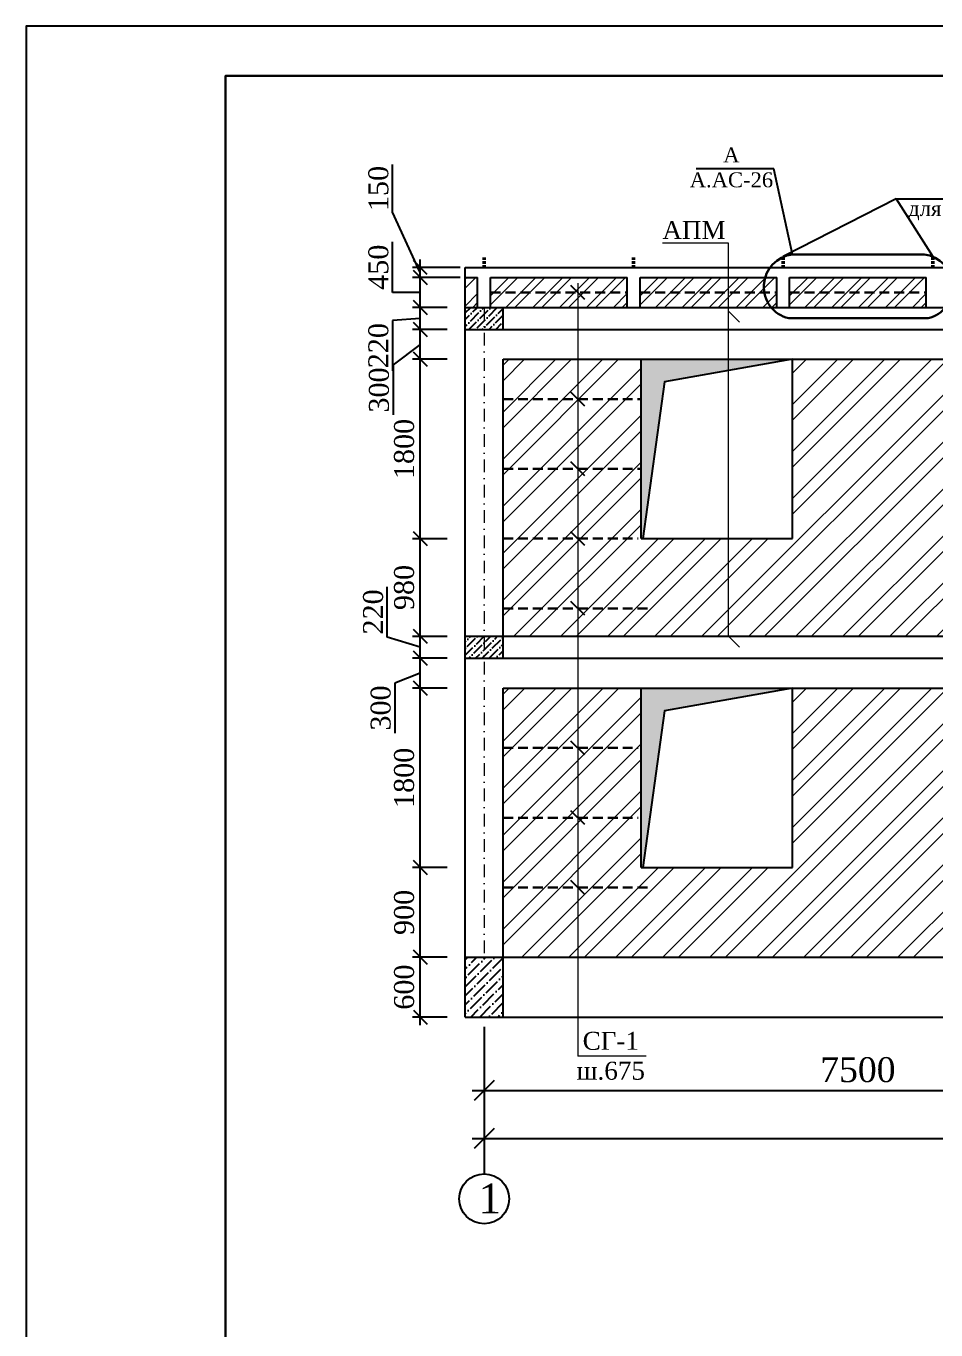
# Model space of a CAD drawing. Header units: millimetres. Extents: x 572274 to 2241483, y -888675 to -304135.
# Drawn here: x 1409290 to 1418418, y -628891 to -615807 of the extents above; entities that cross this region are included whole.
import ezdxf

# ---------------------------------------------------------------- set-up
doc = ezdxf.new("R2010")
doc.units = ezdxf.units.MM
for name, pattern in [('DASHDOT', [25.4, 12.7, -6.35, 0, -6.35]), ('DASHED2', [9.525, 6.35, -3.175]), ('G_BUILDING_LINE', [3, 2, -1])]:
    doc.linetypes.add(name, pattern=pattern)
doc.layers.add('RAZMER-2', color=7, linetype='Continuous', lineweight=25)
doc.layers.add('Основная', color=7, linetype='Continuous', lineweight=50)
doc.styles.get("Standard").update_dxf_attribs({"font": 'isocpeur.ttf'})
doc.styles.add('WMF-Times New Roman0', font='times.ttf')
doc.dimstyles.new('ISO-25$0', dxfattribs={"dimtxt": 300, "dimasz": 200, "dimexe": 100, "dimexo": 300, "dimgap": 50, "dimtad": 1, "dimdec": 0, "dimtxsty": 'Standard', "dimblk": 'OBLIQUE', "dimcen": 250, "dimdle": 150, "dimadec": 0, "dimazin": 0, "dimtfac": 1, "dimtdec": 0, "dimtmove": 0, "dimatfit": 3, "dimldrblk": 'OBLIQUE', "dimfxl": 1.25, "dimarcsym": 0})
pattern_1 = [(45, (443004.93, -906831.547), (25.2569703, 92.6088912), [119.0625, -23.8125, 0, -23.8125])]

# ---------------------------------------------------------------- blocks, each defined once
blk = doc.blocks.new('_Oblique')
at = {"color": 0, "linetype": 'ByBlock', "lineweight": -2}
blk.add_line((-0.5, -0.5), (0.5, 0.5), dxfattribs=at)
blk = doc.blocks.new('*D445')
at = {"color": 0, "lineweight": -2, "transparency": 16777216}
for p, q in [((1413885, -625851), (1413885, -626609)), ((1421385, -625851), (1421385, -626609)), ((1413765, -626489), (1421505, -626489))]:
    blk.add_line(p, q, dxfattribs=at)
at = {"layer": 'Defpoints', "color": 0, "lineweight": 25, "transparency": 16777216}
for p in [(1413885, -625751), (1421385, -625751), (1421385, -626489)]:
    blk.add_point(p, dxfattribs=at)
at = {"color": 0, "lineweight": -2, "transparency": 16777216, "xscale": 200, "yscale": 200, "zscale": 200, "rotation": 180}
blk.add_blockref('_Oblique', (1413885, -626489), dxfattribs=at)
at = {"color": 0, "lineweight": -2, "transparency": 16777216, "xscale": 200, "yscale": 200, "zscale": 200}
blk.add_blockref('_Oblique', (1421385, -626489), dxfattribs=at)
at = {"color": 0, "lineweight": 25, "transparency": 16777216, "insert": (1417635, -626281), "char_height": 250, "attachment_point": 5, "style": 'WMF-Times New Roman0'}
blk.add_mtext('7500', dxfattribs=at)
blk = doc.blocks.new('*D449')
at = {"color": 0, "lineweight": -2, "transparency": 16777216}
for p, q in [((1413885, -625851), (1413885, -627089)), ((1434885, -625851), (1434885, -627089)), ((1413765, -626969), (1435005, -626969))]:
    blk.add_line(p, q, dxfattribs=at)
at = {"layer": 'Defpoints', "color": 0, "lineweight": 25, "transparency": 16777216}
for p in [(1413885, -625751), (1434885, -625751), (1434885, -626969)]:
    blk.add_point(p, dxfattribs=at)
at = {"color": 0, "lineweight": -2, "transparency": 16777216, "xscale": 200, "yscale": 200, "zscale": 200, "rotation": 180}
blk.add_blockref('_Oblique', (1413885, -626969), dxfattribs=at)
at = {"color": 0, "lineweight": -2, "transparency": 16777216, "xscale": 200, "yscale": 200, "zscale": 200}
blk.add_blockref('_Oblique', (1434885, -626969), dxfattribs=at)
at = {"color": 0, "lineweight": 25, "transparency": 16777216, "insert": (1425762, -626762), "char_height": 250, "attachment_point": 5, "style": 'WMF-Times New Roman0'}
blk.add_mtext('21000', dxfattribs=at)
blk = doc.blocks.new('*D457')
at = {"color": 0, "lineweight": -2, "transparency": 16777216}
for p, q in [((1413245, -625831), (1413245, -625071)), ((1413515, -625151), (1413165, -625151)), ((1413515, -625751), (1413165, -625751))]:
    blk.add_line(p, q, dxfattribs=at)
at = {"layer": 'Defpoints', "color": 0, "lineweight": 25, "transparency": 16777216}
for p in [(1413245, -625151), (1413565, -625151), (1413565, -625751)]:
    blk.add_point(p, dxfattribs=at)
at = {"color": 0, "lineweight": -2, "transparency": 16777216, "xscale": 140, "yscale": 140, "zscale": 140}
for p, rotation in [((1413245, -625151), 90), ((1413245, -625751), 270)]:
    blk.add_blockref('_Oblique', p, dxfattribs=dict(at, rotation=rotation))
at = {"color": 0, "lineweight": 25, "transparency": 16777216, "insert": (1413083, -625451), "char_height": 250, "attachment_point": 5, "rotation": 90, "style": 'WMF-Times New Roman0'}
blk.add_mtext('{\\H0.8x;600}', dxfattribs=at)
blk = doc.blocks.new('*D458')
at = {"color": 0, "lineweight": -2, "transparency": 16777216}
for p, q in [((1413245, -625231), (1413245, -624171)), ((1413515, -624251), (1413165, -624251)), ((1413515, -625151), (1413165, -625151))]:
    blk.add_line(p, q, dxfattribs=at)
at = {"layer": 'Defpoints', "color": 0, "lineweight": 25, "transparency": 16777216}
for p in [(1413245, -624251), (1413565, -624251), (1413565, -625151)]:
    blk.add_point(p, dxfattribs=at)
at = {"color": 0, "lineweight": -2, "transparency": 16777216, "xscale": 140, "yscale": 140, "zscale": 140}
for p, rotation in [((1413245, -624251), 90), ((1413245, -625151), 270)]:
    blk.add_blockref('_Oblique', p, dxfattribs=dict(at, rotation=rotation))
at = {"color": 0, "lineweight": 25, "transparency": 16777216, "insert": (1413083, -624701), "char_height": 200, "attachment_point": 5, "rotation": 90, "style": 'WMF-Times New Roman0'}
blk.add_mtext('900', dxfattribs=at)
blk = doc.blocks.new('*D459')
at = {"color": 0, "lineweight": -2, "transparency": 16777216}
for p, q in [((1413515, -622451), (1413165, -622451)), ((1413245, -624331), (1413245, -622371)), ((1413515, -624251), (1413165, -624251))]:
    blk.add_line(p, q, dxfattribs=at)
at = {"layer": 'Defpoints', "color": 0, "lineweight": 25, "transparency": 16777216}
for p in [(1413245, -622451), (1413565, -622451), (1413565, -624251)]:
    blk.add_point(p, dxfattribs=at)
at = {"color": 0, "lineweight": -2, "transparency": 16777216, "xscale": 140, "yscale": 140, "zscale": 140}
for p, rotation in [((1413245, -622451), 90), ((1413245, -624251), 270)]:
    blk.add_blockref('_Oblique', p, dxfattribs=dict(at, rotation=rotation))
at = {"color": 0, "lineweight": 25, "transparency": 16777216, "insert": (1413083, -623351), "char_height": 200, "attachment_point": 5, "rotation": 90, "style": 'WMF-Times New Roman0'}
blk.add_mtext('1800', dxfattribs=at)
blk = doc.blocks.new('*D460')
at = {"color": 0, "lineweight": -2, "transparency": 16777216}
for p, q in [((1413245, -622531), (1413245, -622071)), ((1413515, -622151), (1413165, -622151)), ((1413245, -622301), (1412990, -622400)), ((1412990, -622400), (1412990, -622901)), ((1413515, -622451), (1413165, -622451))]:
    blk.add_line(p, q, dxfattribs=at)
at = {"layer": 'Defpoints', "color": 0, "lineweight": 25, "transparency": 16777216}
for p in [(1413245, -622151), (1413565, -622151), (1413565, -622451)]:
    blk.add_point(p, dxfattribs=at)
at = {"color": 0, "lineweight": -2, "transparency": 16777216, "xscale": 140, "yscale": 140, "zscale": 140}
for p, rotation in [((1413245, -622151), 90), ((1413245, -622451), 270)]:
    blk.add_blockref('_Oblique', p, dxfattribs=dict(at, rotation=rotation))
at = {"color": 0, "lineweight": 25, "transparency": 16777216, "insert": (1412848, -622650), "char_height": 200, "attachment_point": 5, "rotation": 90, "style": 'WMF-Times New Roman0'}
blk.add_mtext('300', dxfattribs=at)
blk = doc.blocks.new('*D461')
at = {"color": 0, "lineweight": -2, "transparency": 16777216}
for p, q in [((1412914, -621939), (1412914, -621433)), ((1413245, -622041), (1412914, -621939)), ((1413515, -621931), (1413165, -621931)), ((1413245, -622231), (1413245, -621851)), ((1413515, -622151), (1413165, -622151))]:
    blk.add_line(p, q, dxfattribs=at)
at = {"layer": 'Defpoints', "color": 0, "lineweight": 25, "transparency": 16777216}
for p in [(1413245, -621931), (1413565, -621931), (1413565, -622151)]:
    blk.add_point(p, dxfattribs=at)
at = {"color": 0, "lineweight": -2, "transparency": 16777216, "xscale": 140, "yscale": 140, "zscale": 140}
for p, rotation in [((1413245, -621931), 90), ((1413245, -622151), 270)]:
    blk.add_blockref('_Oblique', p, dxfattribs=dict(at, rotation=rotation))
at = {"color": 0, "lineweight": 25, "transparency": 16777216, "insert": (1412772, -621686), "char_height": 200, "attachment_point": 5, "rotation": 90, "style": 'WMF-Times New Roman0'}
blk.add_mtext('220', dxfattribs=at)
blk = doc.blocks.new('*D462')
at = {"color": 0, "lineweight": -2, "transparency": 16777216}
for p, q in [((1413245, -622011), (1413245, -620871)), ((1413515, -620951), (1413165, -620951)), ((1413515, -621931), (1413165, -621931))]:
    blk.add_line(p, q, dxfattribs=at)
at = {"layer": 'Defpoints', "color": 0, "lineweight": 25, "transparency": 16777216}
for p in [(1413245, -620951), (1413565, -620951), (1413565, -621931)]:
    blk.add_point(p, dxfattribs=at)
at = {"color": 0, "lineweight": -2, "transparency": 16777216, "xscale": 140, "yscale": 140, "zscale": 140}
for p, rotation in [((1413245, -620951), 90), ((1413245, -621931), 270)]:
    blk.add_blockref('_Oblique', p, dxfattribs=dict(at, rotation=rotation))
at = {"color": 0, "lineweight": 25, "transparency": 16777216, "insert": (1413083, -621441), "char_height": 200, "attachment_point": 5, "rotation": 90, "style": 'WMF-Times New Roman0'}
blk.add_mtext('980', dxfattribs=at)
blk = doc.blocks.new('*D463')
at = {"color": 0, "lineweight": -2, "transparency": 16777216}
for p, q in [((1413245, -621031), (1413245, -619071)), ((1413515, -619151), (1413165, -619151)), ((1413515, -620951), (1413165, -620951))]:
    blk.add_line(p, q, dxfattribs=at)
at = {"layer": 'Defpoints', "color": 0, "lineweight": 25, "transparency": 16777216}
for p in [(1413245, -619151), (1413565, -619151), (1413565, -620951)]:
    blk.add_point(p, dxfattribs=at)
at = {"color": 0, "lineweight": -2, "transparency": 16777216, "xscale": 140, "yscale": 140, "zscale": 140}
for p, rotation in [((1413245, -619151), 90), ((1413245, -620951), 270)]:
    blk.add_blockref('_Oblique', p, dxfattribs=dict(at, rotation=rotation))
at = {"color": 0, "lineweight": 25, "transparency": 16777216, "insert": (1413083, -620051), "char_height": 200, "attachment_point": 5, "rotation": 90, "style": 'WMF-Times New Roman0'}
blk.add_mtext('1800', dxfattribs=at)
blk = doc.blocks.new('*D589')
at = {"color": 0, "lineweight": -2, "transparency": 16777216}
for p, q in [((1413245, -619231), (1413245, -618771)), ((1413515, -618851), (1413165, -618851)), ((1413245, -619001), (1412973, -619208)), ((1412973, -619208), (1412973, -619709)), ((1413515, -619151), (1413165, -619151))]:
    blk.add_line(p, q, dxfattribs=at)
at = {"layer": 'Defpoints', "color": 0, "lineweight": 25, "transparency": 16777216}
for p in [(1413245, -618851), (1413565, -618851), (1413565, -619151)]:
    blk.add_point(p, dxfattribs=at)
at = {"color": 0, "lineweight": -2, "transparency": 16777216, "xscale": 140, "yscale": 140, "zscale": 140}
for p, rotation in [((1413245, -618851), 90), ((1413245, -619151), 270)]:
    blk.add_blockref('_Oblique', p, dxfattribs=dict(at, rotation=rotation))
at = {"color": 0, "lineweight": 25, "transparency": 16777216, "insert": (1412831, -619459), "char_height": 200, "attachment_point": 5, "rotation": 90, "style": 'WMF-Times New Roman0'}
blk.add_mtext('300', dxfattribs=at)
blk = doc.blocks.new('*D590')
at = {"color": 0, "lineweight": -2, "transparency": 16777216}
for p, q in [((1413245, -618931), (1413245, -618551)), ((1413515, -618631), (1413165, -618631)), ((1413245, -618741), (1412967, -618761)), ((1412967, -618761), (1412967, -619267)), ((1413515, -618851), (1413165, -618851))]:
    blk.add_line(p, q, dxfattribs=at)
at = {"layer": 'Defpoints', "color": 0, "lineweight": 25, "transparency": 16777216}
for p in [(1413245, -618631), (1413565, -618631), (1413565, -618851)]:
    blk.add_point(p, dxfattribs=at)
at = {"color": 0, "lineweight": -2, "transparency": 16777216, "xscale": 140, "yscale": 140, "zscale": 140}
for p, rotation in [((1413245, -618631), 90), ((1413245, -618851), 270)]:
    blk.add_blockref('_Oblique', p, dxfattribs=dict(at, rotation=rotation))
at = {"color": 0, "lineweight": 25, "transparency": 16777216, "insert": (1412825, -619014), "char_height": 200, "attachment_point": 5, "rotation": 90, "style": 'WMF-Times New Roman0'}
blk.add_mtext('220', dxfattribs=at)
blk = doc.blocks.new('*D591')
at = {"color": 0, "lineweight": -2, "transparency": 16777216}
for p, q in [((1412967, -618481), (1412967, -617973)), ((1413245, -618711), (1413245, -618251)), ((1413645, -618331), (1413165, -618331)), ((1413245, -618481), (1412967, -618481)), ((1413515, -618631), (1413165, -618631))]:
    blk.add_line(p, q, dxfattribs=at)
at = {"layer": 'Defpoints', "color": 0, "lineweight": 25, "transparency": 16777216}
for p in [(1413245, -618331), (1413695, -618331), (1413565, -618631)]:
    blk.add_point(p, dxfattribs=at)
at = {"color": 0, "lineweight": -2, "transparency": 16777216, "xscale": 140, "yscale": 140, "zscale": 140}
for p, rotation in [((1413245, -618331), 90), ((1413245, -618631), 270)]:
    blk.add_blockref('_Oblique', p, dxfattribs=dict(at, rotation=rotation))
at = {"color": 0, "lineweight": 25, "transparency": 16777216, "insert": (1412825, -618227), "char_height": 200, "attachment_point": 5, "rotation": 90, "style": 'WMF-Times New Roman0'}
blk.add_mtext('450', dxfattribs=at)
blk = doc.blocks.new('*D592')
at = {"color": 0, "lineweight": -2, "transparency": 16777216}
for p, q in [((1412967, -617676), (1412967, -617198)), ((1413245, -618281), (1412967, -617676)), ((1413245, -618411), (1413245, -618151)), ((1413645, -618231), (1413165, -618231)), ((1413645, -618331), (1413165, -618331))]:
    blk.add_line(p, q, dxfattribs=at)
at = {"layer": 'Defpoints', "color": 0, "lineweight": 25, "transparency": 16777216}
for p in [(1413245, -618231), (1413695, -618231), (1413695, -618331)]:
    blk.add_point(p, dxfattribs=at)
at = {"color": 0, "lineweight": -2, "transparency": 16777216, "xscale": 140, "yscale": 140, "zscale": 140}
for p, rotation in [((1413245, -618231), 90), ((1413245, -618331), 270)]:
    blk.add_blockref('_Oblique', p, dxfattribs=dict(at, rotation=rotation))
at = {"color": 0, "lineweight": 25, "transparency": 16777216, "insert": (1412825, -617437), "char_height": 200, "attachment_point": 5, "rotation": 90, "style": 'WMF-Times New Roman0'}
blk.add_mtext('150', dxfattribs=at)

msp = doc.modelspace()

# ---------------------------------------------------------------- hatches: boundary and pattern name
at = {"lineweight": 9, "ltscale": 25}
h = msp.add_hatch(dxfattribs=at)
h.set_pattern_fill('ANSI32', color=34, scale=20, style=0)
h.set_pattern_definition([(45, (759974.94, -413465.59), (-134.70384, 134.70384), []), (45, (760064.74, -413465.59), (-134.70384, 134.70384), [])])
h.paths.add_polyline_path([(1413820.256, -618330.703), (1413695.256, -618330.703), (1413695.256, -618630.703), (1413820.256, -618630.703)])
h = msp.add_hatch(dxfattribs=at)
h.set_pattern_fill('ANSI32', color=34, scale=20, style=0)
h.set_pattern_definition([(45, (761474.94, -413465.59), (-134.70384, 134.70384), []), (45, (761564.74, -413465.59), (-134.70384, 134.70384), [])])
h.paths.add_polyline_path([(1415320.256, -618330.703), (1413950.256, -618330.703), (1413950.256, -618630.703), (1415320.256, -618630.703)])
h = msp.add_hatch(dxfattribs=at)
h.set_pattern_fill('ANSI32', color=34, scale=20, style=0)
h.set_pattern_definition([(45, (762974.94, -413465.59), (-134.70384, 134.70384), []), (45, (763064.74, -413465.59), (-134.70384, 134.70384), [])])
h.paths.add_polyline_path([(1416820.256, -618330.703), (1415450.256, -618330.703), (1415450.256, -618630.703), (1416820.256, -618630.703)])
h = msp.add_hatch(dxfattribs=at)
h.set_pattern_fill('ANSI32', color=34, scale=20, style=0)
h.set_pattern_definition([(45, (764474.94, -413465.59), (-134.70384, 134.70384), []), (45, (764564.74, -413465.59), (-134.70384, 134.70384), [])])
h.paths.add_polyline_path([(1418320.256, -618330.703), (1416950.256, -618330.703), (1416950.256, -618630.703), (1418320.256, -618630.703)])
h = msp.add_hatch()
h.set_pattern_fill('ANSI36', color=256, scale=15)
h.set_pattern_definition(pattern_1)
h.paths.add_polyline_path([(1413695.256, -618630.703), (1413695.256, -618850.703), (1414075.256, -618850.703), (1414075.256, -618630.703)])
h = msp.add_hatch(dxfattribs=at)
h.set_pattern_fill('ANSI32', color=34, scale=35, style=0)
h.set_pattern_definition([(45, (415487, -906831.55), (-235.73172, 235.73172), []), (45, (415644.15, -906831.55), (-235.73172, 235.73172), [])])
h.paths.add_polyline_path([(1421195.256, -622450.703), (1420050.256, -622450.703), (1420050.256, -624250.703), (1418530.256, -624250.703), (1418530.256, -622450.703), (1416980.256, -622450.703), (1416980.256, -624250.703), (1415460.256, -624250.703), (1415460.256, -622450.703), (1414075.256, -622450.703), (1414075.256, -625150.703), (1421195.256, -625150.703)])
h.paths.add_polyline_path([(1423630.256, -622450.703), (1423260.256, -622450.703), (1423260.256, -624250.703), (1421740.256, -624250.703), (1421740.256, -622450.703), (1421575.256, -622450.703), (1421575.256, -625150.703), (1423630.256, -625150.703)])
h.paths.add_polyline_path([(1427195.256, -622450.703), (1427030.256, -622450.703), (1427030.256, -624250.703), (1425510.256, -624250.703), (1425510.256, -622450.703), (1425140.256, -622450.703), (1425140.256, -625150.703), (1427195.256, -625150.703)])
h.paths.add_polyline_path([(1434695.256, -622450.703), (1433340.256, -622450.703), (1433340.256, -624250.703), (1431820.256, -624250.703), (1431820.256, -622450.703), (1430270.256, -622450.703), (1430270.256, -624250.703), (1428750.256, -624250.703), (1428750.256, -622450.703), (1427575.256, -622450.703), (1427575.256, -625150.703), (1434695.256, -625150.703)])
h.paths.add_polyline_path([(1434695.256, -619150.703), (1433340.256, -619150.703), (1433340.256, -620950.703), (1431820.256, -620950.703), (1431820.256, -619150.703), (1430270.256, -619150.703), (1430270.256, -620950.703), (1428750.256, -620950.703), (1428750.256, -619150.703), (1427575.256, -619150.703), (1427575.256, -621930.703), (1434695.256, -621930.703)])
h.paths.add_polyline_path([(1427195.256, -619150.703), (1427030.256, -619150.703), (1427030.256, -620950.703), (1425510.256, -620950.703), (1425510.256, -619150.703), (1423260.256, -619150.703), (1423260.256, -620950.703), (1421740.256, -620950.703), (1421740.256, -619150.703), (1421575.256, -619150.703), (1421575.256, -621930.703), (1427195.256, -621930.703)])
h.paths.add_polyline_path([(1421195.256, -619150.703), (1420050.256, -619150.703), (1420050.256, -620950.703), (1418530.256, -620950.703), (1418530.256, -619150.703), (1416980.256, -619150.703), (1416980.256, -620950.703), (1415460.256, -620950.703), (1415460.256, -619150.703), (1414075.256, -619150.703), (1414075.256, -621930.703), (1421195.256, -621930.703)])
at = {"lineweight": 30}
for points in [[(1416980.256, -619150.703), (1415460.256, -619150.703), (1415460.256, -620950.703), (1415476.903, -620950.703), (1415694.403, -619377.625)], [(1416980.256, -622450.703), (1415460.256, -622450.703), (1415460.256, -624250.703), (1415476.903, -624250.703), (1415694.403, -622677.625)]]:
    msp.add_hatch(color=256, dxfattribs=at).paths.add_polyline_path(points)
h = msp.add_hatch()
h.set_pattern_fill('ANSI36', color=256, scale=15)
h.set_pattern_definition(pattern_1)
h.paths.add_polyline_path([(1413695.256, -621930.703), (1413695.256, -622150.703), (1414075.256, -622150.703), (1414075.256, -621930.703)])
h = msp.add_hatch()
h.set_pattern_fill('ANSI36', color=256, scale=20)
h.set_pattern_definition([(45, (443004.93, -893612.94), (33.6759605, 123.4785217), [158.75, -31.75, 0, -31.75])])
h.paths.add_polyline_path([(1413695.256, -625150.703), (1413695.256, -625750.703), (1414075.256, -625750.703), (1414075.256, -625150.703)])

# ---------------------------------------------------------------- linework, layer by layer
at = {"lineweight": 25}
for p, q in [((1416792.296, -617238.867), (1416011.191, -617238.867)), ((1416978.449, -618098.571), (1416792.296, -617238.867)), ((1413695.256, -625750.703), (1413695.256, -618230.703)), ((1413695.256, -618630.703), (1435075.256, -618630.703)), ((1414075.256, -618850.703), (1414075.256, -618630.703)), ((1413695.256, -618850.703), (1435075.256, -618850.703)), ((1414075.256, -622150.703), (1414075.256, -619150.703)), ((1414075.256, -619150.703), (1421195.256, -619150.703)), ((1415460.256, -620950.703), (1415460.256, -619150.703)), ((1416980.256, -620950.703), (1416980.256, -619150.703)), ((1415460.256, -620950.703), (1416980.256, -620950.703)), ((1413695.256, -621930.703), (1435075.256, -621930.703)), ((1413695.256, -622150.703), (1435075.256, -622150.703)), ((1414075.256, -625750.703), (1414075.256, -622450.703)), ((1414075.256, -622450.703), (1421195.256, -622450.703)), ((1415460.256, -624250.703), (1415460.256, -622450.703)), ((1416980.256, -624250.703), (1416980.256, -622450.703)), ((1415460.256, -624250.703), (1416980.256, -624250.703)), ((1413695.256, -625150.703), (1435075.256, -625150.703)), ((1413695.256, -625750.703), (1435075.256, -625750.703))]:
    msp.add_line(p, q, dxfattribs=at)
at = {"color": 5, "lineweight": -2, "ltscale": 0.04}
for q in [(1416885.256, -618119.714), (1420539.184, -617539.498), (1418385.256, -618119.714)]:
    msp.add_line((1418017.302, -617539.498), q, dxfattribs=at)
at = {"color": 5, "lineweight": 9}
for p, q in [((1415673.547, -617983.791), (1416334.613, -617983.791)), ((1416334.613, -617983.791), (1416334.613, -621926.795)), ((1416448.52, -618777.153), (1416334.613, -618663.246)), ((1416448.52, -622040.703), (1416334.613, -621926.795))]:
    msp.add_line(p, q, dxfattribs=at)
at = {"linetype": 'DASHED2', "lineweight": 50, "ltscale": 4}
for p, q in [((1413885.256, -618230.703), (1413885.256, -618119.714)), ((1415385.256, -618230.703), (1415385.256, -618119.714)), ((1416885.256, -618230.703), (1416885.256, -618119.714)), ((1418385.256, -618230.703), (1418385.256, -618119.714))]:
    msp.add_line(p, q, dxfattribs=at)
for p, q in [((1413695.256, -618230.703), (1435075.256, -618230.703)), ((1413695.256, -618330.703), (1413820.256, -618330.703)), ((1413820.256, -618630.703), (1413820.256, -618330.703)), ((1413950.256, -618330.703), (1415320.256, -618330.703)), ((1413950.256, -618630.703), (1413950.256, -618330.703)), ((1415320.256, -618630.703), (1415320.256, -618330.703)), ((1415450.256, -618630.703), (1415450.256, -618330.703)), ((1415450.256, -618330.703), (1416820.256, -618330.703)), ((1416820.256, -618630.703), (1416820.256, -618330.703)), ((1416950.256, -618630.703), (1416950.256, -618330.703)), ((1416950.256, -618330.703), (1418320.256, -618330.703)), ((1418320.256, -618630.703), (1418320.256, -618330.703)), ((1413885.256, -626488.749), (1413885.256, -627324.728))]:
    msp.add_line(p, q)
at = {"color": 5, "lineweight": 25}
for p, q in [((1414894.592, -618550.039), (1414755.919, -618411.366)), ((1414894.592, -619620.039), (1414755.919, -619481.366)), ((1414894.592, -620320.039), (1414755.919, -620181.366)), ((1414894.592, -621020.039), (1414755.919, -620881.366)), ((1414894.592, -621720.039), (1414755.919, -621581.366)), ((1414894.592, -623120.039), (1414755.919, -622981.366)), ((1414894.592, -623820.039), (1414755.919, -623681.366)), ((1414894.592, -624520.039), (1414755.919, -624381.366))]:
    msp.add_line(p, q, dxfattribs=at)
at = {"color": 5, "lineweight": 5}
for p in [(1414825.256, -618387.548), (1415510.633, -626145.311)]:
    msp.add_line(p, (1414825.256, -626145.311), dxfattribs=at)
at = {"color": 12, "linetype": 'DASHDOT', "lineweight": 13, "ltscale": 10}
msp.add_line((1413885.256, -618630.703), (1413885.256, -625150.703), dxfattribs=at)
at = {"lineweight": 25, "ltscale": 100}
msp.add_lwpolyline([(1409289.808, -645507.415), (1451289.808, -645507.415), (1451289.808, -615807.415), (1409289.808, -615807.415)], close=True, dxfattribs=at)
at = {"color": 1, "lineweight": 30}
msp.add_lwpolyline([(1411289.808, -645007.415), (1450789.808, -645007.415), (1450789.808, -616307.415), (1411289.808, -616307.415)], close=True, dxfattribs=at)
at = {"lineweight": 30}
for points in [[(1416978.449, -618098.571), (1418301.139, -618098.571)], [(1418338.512, -618739.203), (1416941.076, -618739.203)]]:
    msp.add_lwpolyline(points, dxfattribs=at)
at = {"lineweight": 25}
msp.add_lwpolyline([(1416691.567, -618441.206), (1416691.567, -618403.241)], dxfattribs=at)
for points in [[(1416980.256, -619150.703), (1415694.403, -619377.625), (1415476.903, -620950.703)], [(1416980.256, -622450.703), (1415694.403, -622677.625), (1415476.903, -624250.703)]]:
    msp.add_lwpolyline(points)
msp.add_circle((1413885.256, -627574.728), 250, dxfattribs=at)
at = {"lineweight": 30}
for centre, start, end in [((1417016.948, -618422.223), 96.7834696, 256.5389901), ((1418262.64, -618422.223), 283.4610099, 83.2165304)]:
    msp.add_arc(centre, 325.934, start, end, dxfattribs=at)
at = {"layer": 'Основная', "color": 6, "linetype": 'G_BUILDING_LINE', "lineweight": 30, "ltscale": 50}
for p, q in [((1413950.256, -618480.703), (1415320.256, -618480.703)), ((1415450.256, -618480.703), (1416820.256, -618480.703)), ((1416950.256, -618480.703), (1418320.256, -618480.703)), ((1414075.256, -619550.703), (1415460.256, -619550.703)), ((1414075.256, -620250.703), (1415460.256, -620250.703)), ((1414075.256, -620950.703), (1415430.256, -620950.703)), ((1414075.256, -621650.703), (1415575.256, -621650.703)), ((1414075.256, -623050.703), (1415430.256, -623050.703)), ((1414075.256, -623750.703), (1415430.256, -623750.703)), ((1414075.256, -624450.703), (1415575.256, -624450.703))]:
    msp.add_line(p, q, dxfattribs=at)

# ---------------------------------------------------------------- texts
at = {"linetype": 'ByBlock', "lineweight": 0, "ltscale": 0.13, "char_height": 150, "attachment_point": 5, "style": 'WMF-Times New Roman0'}
for s, insert, width in [('А\\PА.АС-26', (1416366.2, -617226.621), 1933.23245), ('Болты А1 (15шт)\\Pдля крепления мауэрлата\\Pшаг 1500.', (1419355.787, -617639.461), 3988.91925)]:
    msp.add_mtext(s, dxfattribs=dict(at, insert=insert, width=width))
at = {"lineweight": 5, "insert": (1416307.95, -617943.307), "char_height": 180, "width": 996.26366, "attachment_point": 9, "style": 'WMF-Times New Roman0'}
msp.add_mtext('АПМ', dxfattribs=at)
at = {"ltscale": 50, "insert": (1415156.044, -626383.841), "char_height": 180, "width": 2084.51954, "attachment_point": 8, "style": 'WMF-Times New Roman0'}
msp.add_mtext('СГ-1\\Pш.675', dxfattribs=at)
at = {"layer": 'RAZMER-2', "color": 0, "linetype": 'ByBlock', "lineweight": 20, "ltscale": 500, "insert": (1413828.786, -627420.952), "char_height": 300, "width": 556.22809, "attachment_point": 1, "style": 'WMF-Times New Roman0'}
msp.add_mtext('1', dxfattribs=at)

# ---------------------------------------------------------------- dimensions: what is measured, and where the dimension line sits
at = {"lineweight": 25}
for base, p1, p2, text, picture, middle in [((1413244.762, -618230.703), (1413695.256, -618330.703), (1413695.256, -618230.703), '150', '*D592', (1412967.059, -617635.904)), ((1413244.762, -618330.703), (1413565.256, -618630.703), (1413695.256, -618330.703), '450', '*D591', (1412967.059, -618440.701))]:
    dim = msp.add_linear_dim(base=base, p1=p1, p2=p2, angle=90, text=text, dimstyle='ISO-25$0', override={"dimtxt": 200, "dimasz": 140, "dimexe": 80, "dimexo": 50, "dimgap": 40, "dimtxsty": 'WMF-Times New Roman0', "dimdle": 80, "dimtmove": 1, "dimfxl": 300, "dimarcsym": 1}, dxfattribs=at)
    dim.commit()
    dim.dimension.update_dxf_attribs({"geometry": picture, "text_midpoint": middle, "dimtype": 160})
for base, p1, p2, picture, middle in [((1413244.762, -618630.703), (1413565.256, -618850.703), (1413565.256, -618630.703), '*D590', (1412967.059, -618800.635)), ((1413244.762, -618850.703), (1413565.256, -619150.703), (1413565.256, -618850.703), '*D589', (1412973.032, -619248.311)), ((1413244.762, -621930.703), (1413565.256, -622150.703), (1413565.256, -621930.703), '*D461', (1412913.784, -621899.184)), ((1413244.762, -622150.703), (1413565.256, -622450.703), (1413565.256, -622150.703), '*D460', (1412989.974, -622440.219))]:
    dim = msp.add_linear_dim(base=base, p1=p1, p2=p2, angle=90, dimstyle='ISO-25$0', override={"dimtxt": 200, "dimasz": 140, "dimexe": 80, "dimexo": 50, "dimgap": 40, "dimtxsty": 'WMF-Times New Roman0', "dimdle": 80, "dimtmove": 1, "dimfxl": 300, "dimarcsym": 1}, dxfattribs=at)
    dim.commit()
    dim.dimension.update_dxf_attribs({"geometry": picture, "text_midpoint": middle, "dimtype": 160})
for base, p1, p2, override, picture, middle in [((1413244.762, -619150.703), (1413565.256, -620950.703), (1413565.256, -619150.703), {"dimtxt": 200, "dimasz": 140, "dimexe": 80, "dimexo": 50, "dimgap": 60, "dimtxsty": 'WMF-Times New Roman0', "dimdle": 80, "dimtmove": 1, "dimfxl": 300, "dimarcsym": 1}, '*D463', (1413083.032, -620050.703)), ((1413244.762, -620950.703), (1413565.256, -621930.703), (1413565.256, -620950.703), {"dimtxt": 200, "dimasz": 140, "dimexe": 80, "dimexo": 50, "dimgap": 60, "dimtxsty": 'WMF-Times New Roman0', "dimdle": 80, "dimtmove": 1, "dimfxl": 300, "dimarcsym": 1}, '*D462', (1413082.743, -621440.703)), ((1413244.762, -622450.703), (1413565.256, -624250.703), (1413565.256, -622450.703), {"dimtxt": 200, "dimasz": 140, "dimexe": 80, "dimexo": 50, "dimgap": 60, "dimtxsty": 'WMF-Times New Roman0', "dimdle": 80, "dimfxl": 300, "dimarcsym": 1}, '*D459', (1413083.032, -623350.703)), ((1413244.762, -624250.703), (1413565.256, -625150.703), (1413565.256, -624250.703), {"dimtxt": 200, "dimasz": 140, "dimexe": 80, "dimexo": 50, "dimgap": 60, "dimtxsty": 'WMF-Times New Roman0', "dimdle": 80, "dimfxl": 300, "dimarcsym": 1}, '*D458', (1413082.743, -624700.703))]:
    dim = msp.add_linear_dim(base=base, p1=p1, p2=p2, angle=90, dimstyle='ISO-25$0', override=override, dxfattribs=at)
    dim.commit()
    dim.dimension.update_dxf_attribs({"geometry": picture, "text_midpoint": middle})
dim = msp.add_linear_dim(base=(1413244.762, -625150.703), p1=(1413565.256, -625750.703), p2=(1413565.256, -625150.703), angle=90, text='{\\H0.8x;<>}', dimstyle='ISO-25$0', override={"dimtxt": 250, "dimasz": 140, "dimexe": 80, "dimexo": 50, "dimgap": 60, "dimtxsty": 'WMF-Times New Roman0', "dimdle": 80, "dimfxl": 300, "dimarcsym": 1}, dxfattribs=at)
dim.commit()
dim.dimension.update_dxf_attribs({"geometry": '*D457', "text_midpoint": (1413083.032, -625450.703)})
dim = msp.add_linear_dim(base=(1421385.256, -626488.749), p1=(1413885.256, -625750.703), p2=(1421385.256, -625750.703), text='7500', dimstyle='ISO-25$0', override={"dimtxt": 250, "dimasz": 200, "dimexe": 120, "dimexo": 100, "dimgap": 80, "dimtxsty": 'WMF-Times New Roman0', "dimdle": 120, "dimfxl": 300, "dimarcsym": 1}, dxfattribs=at)
dim.commit()
dim.dimension.update_dxf_attribs({"geometry": '*D445', "text_midpoint": (1417635.256, -626281.225)})
dim = msp.add_linear_dim(base=(1434885.256, -626969.305), p1=(1413885.256, -625750.703), p2=(1434885.256, -625750.703), dimstyle='ISO-25$0', override={"dimtxt": 250, "dimexe": 120, "dimexo": 100, "dimgap": 80, "dimtxsty": 'WMF-Times New Roman0', "dimdle": 120, "dimfxl": 300, "dimarcsym": 1}, dxfattribs=at)
dim.commit()
dim.dimension.update_dxf_attribs({"geometry": '*D449', "text_midpoint": (1425761.709, -626969.305), "dimtype": 160})

doc.saveas('drawing.dxf')
